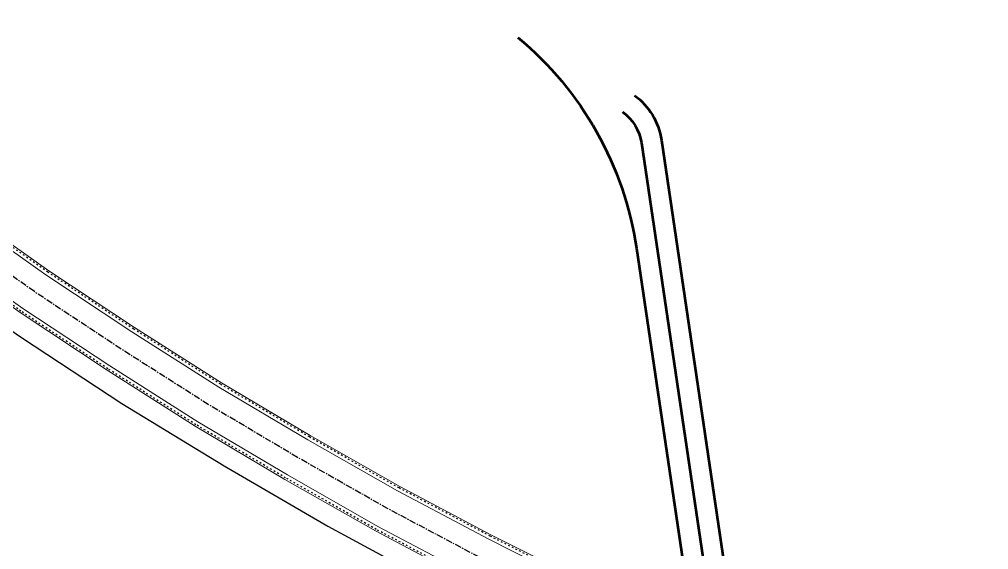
# Model space of a CAD drawing. Header units: centimetres. Extents: x 8495135 to 959133560, y 4530079 to 463453963.
# Drawn here: x 959119222 to 959133557, y 463419829 to 463427665 of the extents above; entities that cross this region are included whole.
import ezdxf

# ---------------------------------------------------------------- set-up
doc = ezdxf.new("R2010")
doc.units = ezdxf.units.CM
doc.header["$LTSCALE"] = 0.1
doc.linetypes.add('ACAD_ISO03W100', pattern=[30, 12, -18])
doc.linetypes.add('CENTER', pattern=[50.8, 31.75, -6.35, 6.35, -6.35])
doc.layers.add('0-ново трасе', color=7, linetype='Continuous', lineweight=53, true_color=0x0000fe)
doc.layers.add('br_centre line', color=1, linetype='CENTER')
doc.layers.add('br_dimension', color=1, linetype='Continuous')
doc.layers.add('dimension', color=1, linetype='Continuous', lineweight=20)

msp = doc.modelspace()

# ---------------------------------------------------------------- linework, layer by layer
at = {"layer": '0-ново трасе'}
for points in [[(959126595.35, 463427397.26, -0.18476528), (959128347.98, 463424283.28), (959129151.85, 463418862.7), (959129156.64, 463418403.82), (959129051.95, 463417581.11)], [(959126595.35, 463427397.26, -0.18476528), (959128347.98, 463424283.28), (959129151.85, 463418862.7), (959129156.64, 463418403.82), (959129051.95, 463417581.11)], [(959128319.5, 463426542.19, -0.20034546), (959128717.39, 463425882.43), (959129751.38, 463418910.07), (959129756.61, 463418410.09), (959129473.63, 463417424.42)], [(959128142.11, 463426300.25, -0.20034546), (959128420.63, 463425838.42), (959129451.62, 463418886.38), (959129456.17, 463418450.77), (959129185.28, 463417507.2)]]:
    msp.add_lwpolyline(points, format="xyb", dxfattribs=at)
at = {"layer": 'br_centre line', "ltscale": 30}
msp.add_lwpolyline([(959133511.84, 463417084.09), (959132807.91, 463417175.21), (959132115.76, 463417289.83), (959131431.65, 463417445.46), (959130751.95, 463417627.77), (959130084.32, 463417846.91), (959129425.3, 463418092.48), (959128747.21, 463418392.52), (959127394.27, 463419025.18), (959126024.89, 463419716.05), (959124668.37, 463420433.99), (959123335.83, 463421191.35), (959122016.19, 463421973.57), (959120721.93, 463422795.18), (959119443.27, 463423641.66), (959118190.75, 463424527.65)], dxfattribs=at)
at = {"layer": 'br_dimension'}
msp.add_lwpolyline([(959104820.7, 463435972.9), (959105975, 463434629.1), (959107154.1, 463433306.2), (959108379.1, 463432022.9), (959109629.1, 463430764.5), (959110916.6, 463429547.9), (959112229.1, 463428356.2), (959113579.1, 463427208.3), (959114953.91, 463426087.5), (959116361.72, 463425010.4), (959117791.6, 463423962.5), (959119254.1, 463422962.5), (959120737.5, 463421989.5), (959122250, 463421066.6), (959123782.81, 463420172.9), (959125341.6, 463419331.2), (959126920.31, 463418520.8), (959128520.31, 463417760.4), (959130133.2, 463417031.2), (959131775, 463416356.2), (959133425, 463415714.5)], dxfattribs=at)
at = {"layer": 'br_dimension', "linetype": 'ACAD_ISO03W100', "ltscale": 20}
for points in [[(959133556.77, 463417431.19), (959132858.98, 463417521.52), (959132183.23, 463417633.43), (959131515.83, 463417785.25), (959130851.94, 463417963.33), (959130200.04, 463418177.3), (959129557.33, 463418416.79), (959128892.17, 463418711.11), (959127547.26, 463419340.02), (959126185.59, 463420026.99), (959124836.74, 463420740.87), (959123511.55, 463421494.05), (959122199.25, 463422271.93), (959120912.33, 463423088.87), (959119640.97, 463423930.52), (959118395.46, 463424811.55)], [(959133466.9, 463416736.99), (959132756.84, 463416828.9), (959132048.29, 463416946.24), (959131347.46, 463417105.67), (959130651.96, 463417292.22), (959129968.59, 463417516.52), (959129293.26, 463417768.17), (959128602.25, 463418073.92), (959127241.28, 463418710.34), (959125864.19, 463419405.1), (959124500, 463420127.1), (959123160.11, 463420888.64), (959121833.12, 463421675.22), (959120531.52, 463422501.48), (959119245.56, 463423352.8), (959117986.03, 463424243.74)]]:
    msp.add_lwpolyline(points, dxfattribs=at)
at = {"layer": 'dimension'}
for points in [[(959128757.09, 463418882.36), (959127288.4, 463419498.62), (959126197.07, 463420049.2), (959124848.77, 463420762.79), (959123524.11, 463421515.68), (959122212.33, 463422293.24), (959120925.93, 463423109.85), (959119655.1, 463423951.15), (959118410.08, 463424831.83), (959117180.64, 463425735.4), (959115980.33, 463426673.76), (959114796.9, 463427636.52), (959113646.01, 463428634.85), (959112511.57, 463429653.66), (959111410.2, 463430707.61), (959110325.42, 463431782.19), (959109262.55, 463432903.6), (959108513.32, 463433615.81), (959107807.51, 463434341.5), (959107121.71, 463435085.49), (959106464.7, 463435857.66), (959105832.6, 463436644.68), (959105232.5, 463437459.05), (959104653.44, 463438287.02)], [(959128593.94, 463417968.25), (959127230.36, 463418687.86), (959125852.71, 463419382.89), (959124487.97, 463420105.18), (959123147.56, 463420867.01), (959121820.04, 463421653.91), (959120517.92, 463422480.5), (959119231.43, 463423332.16), (959117971.41, 463424223.46), (959116727.5, 463425137.66), (959115512.67, 463426087.38), (959114314.4, 463427062.21), (959113149.69, 463428072.53), (959112001.61, 463429103.59), (959110886.99, 463430170.22), (959109789.21, 463431257.68), (959108731.66, 463432373.48), (959107985.93, 463433082.35), (959107262.86, 463433825.79), (959106560.15, 463434588.12), (959105886.6, 463435379.73), (959105238.08, 463436187.2), (959104623.21, 463437021.61)], [(959133550.35, 463417381.61), (959132851.69, 463417472.05), (959132173.59, 463417584.34), (959131503.81, 463417736.71), (959130837.65, 463417915.39), (959130183.51, 463418130.1), (959129538.47, 463418370.46), (959128871.46, 463418665.6), (959127525.41, 463419295.04), (959126162.64, 463419982.57), (959124812.69, 463420697.03), (959123486.45, 463421450.81), (959122173.1, 463422229.31), (959120885.13, 463423046.91), (959119612.73, 463423889.25), (959118366.22, 463424770.99)], [(959133473.32, 463416786.57), (959132764.13, 463416878.37), (959132057.93, 463416995.32), (959131359.49, 463417154.21), (959130666.24, 463417340.16), (959129979.44, 463417549.84), (959129312.12, 463417814.5), (959128617.98, 463418107.28), (959127263.14, 463418755.32), (959125887.15, 463419449.52), (959124524.05, 463420170.94), (959123185.22, 463420931.88), (959121859.27, 463421717.84), (959120558.72, 463422543.44), (959119273.8, 463423394.06), (959118015.28, 463424284.3)]]:
    msp.add_lwpolyline(points, dxfattribs=at)

doc.saveas('drawing.dxf')
